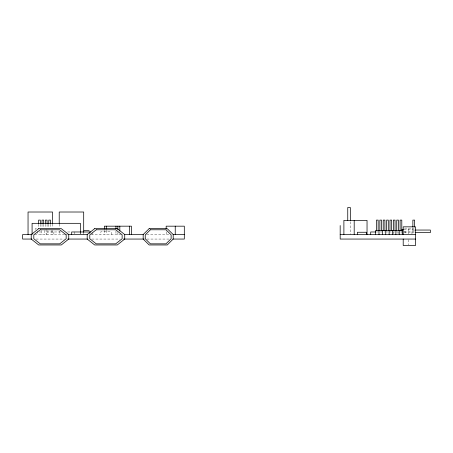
<?xml version="1.0" encoding="UTF-8"?>
<svg xmlns="http://www.w3.org/2000/svg" width="453" height="453" viewBox="0 0 453 453"><rect width="100%" height="100%" fill="white"/><g stroke="black" fill="none" stroke-linecap="round" stroke-linejoin="round"><path stroke-width="0.34" stroke-dasharray="2.27 1.7" d="M404.574 228.108L414.167 228.108M36.506 228.754L35.136 228.754L35.136 230.045M404.042 229.394L414.184 229.394M414.529 230.424L411.975 230.424L411.975 234.552M404.042 231.273L414.184 231.273M39.117 231.976L41.053 231.976L41.053 234.552M60.742 231.976L46.263 231.976L46.263 234.552M67.616 231.976L71.047 231.976M376.307 231.976L384.722 231.976M385.424 231.976L388.232 231.976M388.934 231.976L391.737 231.976M392.44 231.976L399.778 231.976M400.458 231.976L401.817 231.976M404.54 231.976L405.899 231.976L405.899 234.552M404.042 232.831L414.184 232.831M34.609 234.552L64.864 234.552M65.277 234.552L67.616 234.552M91.127 234.552L120.775 234.552M146.664 234.552L169.654 234.552M36.064 239.059L64.303 239.059M91.834 239.059L120.073 239.059M146.897 239.059L169.49 239.059M412.864 227.672L412.864 230.424M408.453 228.754L408.453 233.907M408.453 239.705L408.453 244.858M402.009 231.273L402.009 233.98M398.051 231.976L398.051 234.552M393.663 231.976L393.663 234.552M350.367 221.732L350.367 234.552M166.166 231.76L166.166 234.552M117.888 232.457L117.888 234.552M115.957 231.064L115.957 234.552M111.189 234.552L111.189 231.715L100.889 231.715L100.889 234.552M106.296 230.362L106.296 234.552M104.36 230.362L104.36 234.552M92.854 232.582L92.854 234.405M83.697 232.44L83.697 234.552M80.391 232.446L80.391 233.85M80.283 231.976L80.283 233.793M74.485 231.976L74.485 233.907M59.224 223.986L59.224 227.508M59.224 231.03L59.145 234.552M53.873 231.976L53.873 234.552M52.52 223.986L52.52 227.508M52.52 230.322L52.52 234.552M51.297 230.424L51.297 234.552M50.453 224.235L50.453 227.672M48.765 224.235L48.765 227.672M47.922 230.424L47.922 234.552M47.078 224.235L47.078 227.672M46.087 229.399L46.087 234.552M45.391 224.235L45.391 227.672M44.547 230.424L44.547 234.552M43.703 224.235L43.703 227.672M42.016 224.235L42.016 227.672M41.172 230.424L41.172 234.552M40.323 224.235L40.323 227.672M38.635 224.235L38.635 227.672M37.792 231.109L37.792 234.552"/><path stroke-width="0.68" d="M403.363 229.394L402.009 229.394L402.009 230.645M415.537 230.045L430.35 230.045L430.35 232.621L415.537 232.621M83.992 230.685L89.145 230.685M90.759 231.976L71.682 231.976L71.682 234.552M375.605 231.976L370.696 231.976L370.696 234.552M31.54 234.552L22.65 234.552L22.65 239.059L31.829 239.059M68.488 234.552L87.35 234.552M124.649 234.552L143.369 234.552M173.148 234.552L184.314 234.552M340.18 234.552L415.537 234.552M67.831 239.059L87.599 239.059M123.601 239.059L144.071 239.059M173.018 239.059L184.314 239.059L184.314 226.177L166.166 226.177L166.166 228.969M415.537 239.059L340.18 239.059L340.18 225.532M414.648 226.987L414.648 220.107L412.864 220.107L412.864 226.987M403.204 234.552L403.204 226.823L415.537 226.823L415.537 245.498L403.204 245.498L403.204 239.059M402.638 234.552L402.638 230.424L375.633 230.424L375.633 234.552M401.794 230.424L401.794 220.107L400.107 220.107L400.107 230.424M399.263 230.424L399.263 234.552M398.419 230.424L398.419 220.107L396.732 220.107L396.732 230.424M395.888 230.424L395.888 234.552M395.044 230.424L395.044 220.107L393.357 220.107L393.357 230.424M392.513 230.424L392.513 234.552M391.669 230.424L391.669 220.107L389.982 220.107L389.982 230.424M389.138 230.424L389.138 234.552M388.295 230.424L388.295 220.107L386.607 220.107L386.607 230.424M385.758 230.424L385.758 234.552M384.914 230.424L384.914 220.107L383.227 220.107L383.227 230.424M382.383 230.424L382.383 234.552M381.539 230.424L381.539 220.107L379.852 220.107L379.852 230.424M379.008 230.424L379.008 234.552M378.164 230.424L378.164 220.107L376.477 220.107L376.477 230.424M367.038 234.552L367.038 220.379L343.889 220.379L343.889 234.552M366.585 234.552L366.585 232.259L357.417 232.259L357.417 234.552M354.195 220.379L354.195 234.552M350.328 220.379L350.328 207.502L347.751 207.502L347.751 220.379M175.237 226.177L175.237 234.552M131.415 234.552L131.415 226.177L104.36 226.177L104.36 228.969M129.479 226.177L129.479 234.552M119.819 226.177L119.819 231.064M117.888 226.177L117.888 229.665M115.957 226.177L115.957 228.969M106.296 226.177L106.296 228.969M89.394 231.976L89.394 233.261M83.697 232.44L83.697 212.01L59.224 212.01L59.224 223.278M80.391 232.446L80.391 223.323L32.084 223.323L32.084 234.552M52.52 223.278L52.52 212.01L28.046 212.01L28.046 234.552M50.453 223.544L50.453 220.107L48.765 220.107L48.765 223.544M47.078 223.544L47.078 220.107L45.391 220.107L45.391 223.544M43.703 223.544L43.703 220.107L42.016 220.107L42.016 223.544M40.323 223.544L40.323 220.107L38.635 220.107L38.635 223.544M149.15 228.646L143.171 234.563L143.171 239.059L149.15 244.965L167.225 244.965L173.199 239.048L173.199 234.552L167.225 228.646L149.15 228.646M150.396 229.773L145.243 234.875L145.243 238.737L150.396 243.839L165.974 243.839L171.126 238.737L171.126 234.875L165.974 229.773L150.396 229.773M38.686 228.646L31.217 234.563L31.217 239.059L38.686 244.965L61.28 244.965L68.754 239.048L68.754 234.552L61.28 228.646L38.686 228.646M40.249 229.773L33.805 234.875L33.805 238.737L40.249 243.839L59.722 243.839L66.166 238.737L66.166 234.875L59.722 229.773L40.249 229.773M94.666 228.646L87.197 234.563L87.197 239.059L94.666 244.965L117.259 244.965L124.728 239.048L124.728 234.552L117.259 228.646L94.666 228.646M96.223 229.773L89.785 234.875L89.785 238.737L96.223 243.839L115.702 243.839L122.14 238.737L122.14 234.875L115.702 229.773L96.223 229.773"/></g></svg>
